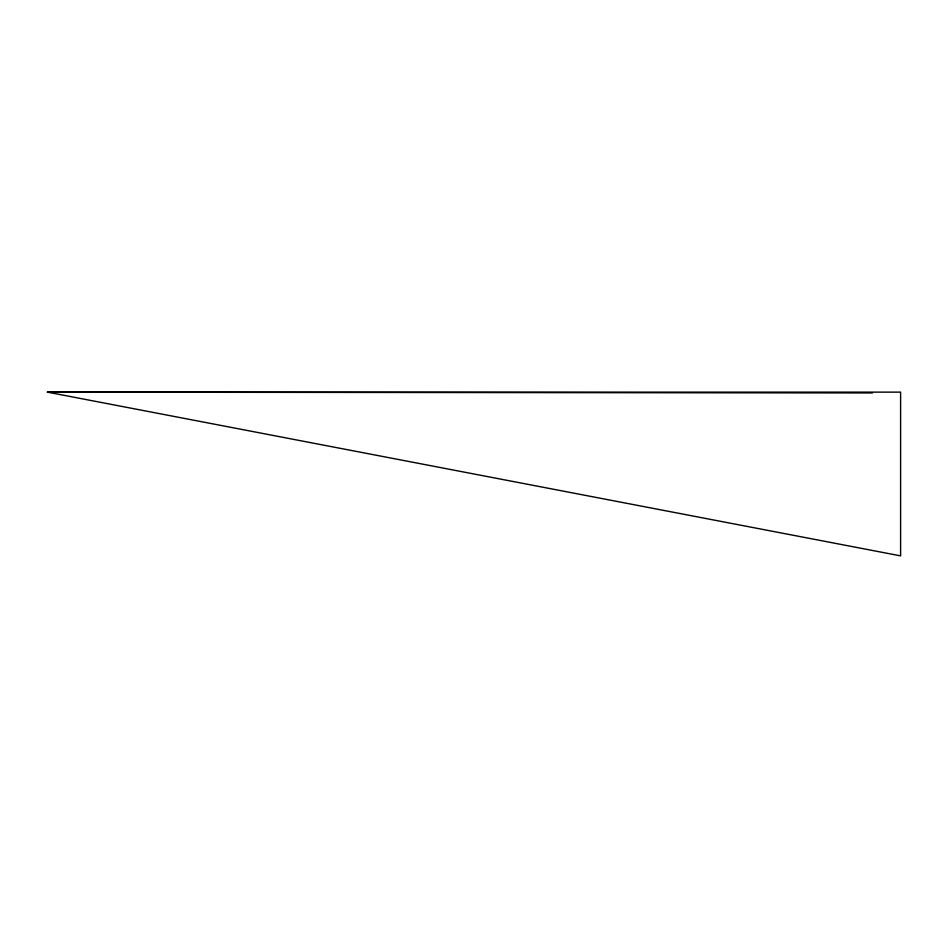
<?xml version="1.0" encoding="UTF-8"?>
<svg xmlns="http://www.w3.org/2000/svg" width="948" height="948" viewBox="0 0 948 948"><rect width="100%" height="100%" fill="white"/><g stroke="black" fill="none" stroke-linecap="round" stroke-linejoin="round"><path stroke-width="1.42" d="M47.4 392.128L900.6 392.128L900.6 555.872L47.4 392.128L872.504 392.946"/></g></svg>
